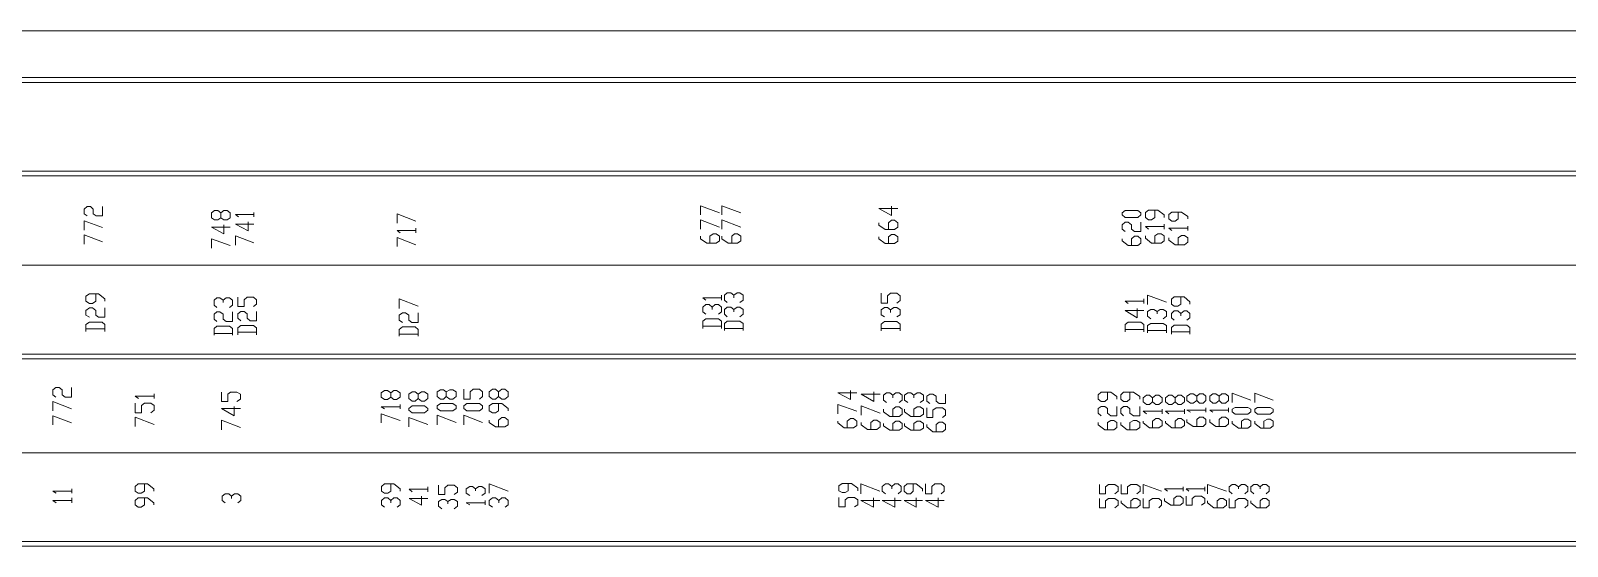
# Model space of a CAD drawing. Header units: millimetres. Extents: x 18 to 1853, y 466 to 763.
# Drawn here: x 354.7 to 518.7, y 708.2 to 763.2 of the extents above; entities that cross this region are included whole.
import ezdxf

# ---------------------------------------------------------------- set-up
doc = ezdxf.new("R2010")
doc.units = ezdxf.units.MM
doc.header["$MEASUREMENT"] = 0
doc.layers.add('1', color=7, linetype='Continuous')

msp = doc.modelspace()

# ---------------------------------------------------------------- linework, layer by layer
at = {"color": 255, "linetype": 'Continuous', "lineweight": 0}
msp.add_line((1852.6, 763.16), (18.35, 763.16), dxfattribs=at)
for points in [[(360.69, 743.41), (360.37, 743.62), (360.37, 744.14), (360.69, 744.4), (361.05, 744.4), (361.36, 744.14), (361.36, 743.62), (361.67, 743.41), (362.35, 743.41), (362.35, 744.4)], [(375.97, 743.2), (375.65, 742.99), (375.29, 742.99), (374.98, 743.2), (374.98, 743.72), (374.67, 743.98), (374.3, 743.98), (373.99, 743.72), (373.99, 743.2), (374.3, 742.99), (374.67, 742.99), (374.98, 743.2)], [(374.98, 743.72), (375.29, 743.98), (375.65, 743.98), (375.97, 743.72), (375.97, 743.2)], [(376.85, 743.3), (376.54, 743.56), (378.51, 743.56)], [(378.51, 743.3), (378.51, 743.77)], [(393.79, 742.63), (393.79, 743.62), (395.77, 742.84)], [(426.17, 743.51), (426.17, 744.5), (428.2, 743.72)], [(426.17, 742.01), (426.17, 742.99), (428.2, 742.21)], [(428.46, 743.51), (428.46, 744.5), (430.48, 743.72)], [(428.46, 742.01), (428.46, 742.99), (430.48, 742.21)], [(446.54, 744.45), (446.54, 743.46), (445.19, 744.19), (447.22, 744.19)], [(446.23, 741.95), (446.23, 742.68), (446.54, 742.94), (446.86, 742.94), (447.22, 742.68), (447.22, 742.21), (446.86, 741.95), (445.87, 741.95), (445.19, 742.42), (445.19, 742.68)], [(473.15, 743.51), (472.84, 743.25), (471.49, 743.25), (471.18, 743.51), (471.18, 743.72), (471.49, 743.98), (472.84, 743.98), (473.15, 743.72), (473.15, 743.51)], [(475.65, 743.25), (475.65, 743.51), (474.97, 744.03), (473.99, 744.03), (473.67, 743.77), (473.67, 743.25), (473.99, 742.99), (474.3, 742.99), (474.66, 743.25), (474.66, 744.03)], [(478.2, 743.1), (478.2, 743.36), (477.52, 743.82), (476.48, 743.82), (476.17, 743.56), (476.17, 743.1), (476.48, 742.84), (476.84, 742.84), (477.16, 743.1), (477.16, 743.82)], [(360.37, 741.9), (360.37, 742.89), (362.35, 742.16)], [(360.37, 740.39), (360.37, 741.38), (362.35, 740.65)], [(375.29, 742.47), (375.29, 741.49), (373.99, 742.21), (375.97, 742.21)], [(377.89, 742.79), (377.89, 741.8), (376.54, 742.53), (378.51, 742.53)], [(376.54, 740.29), (376.54, 741.28), (378.51, 740.55)], [(394.1, 741.59), (393.79, 741.85), (395.77, 741.85)], [(395.77, 741.59), (395.77, 742.11)], [(427.16, 740.5), (427.16, 741.23), (427.52, 741.49), (427.83, 741.49), (428.2, 741.23), (428.2, 740.76), (427.83, 740.5), (426.85, 740.5), (426.17, 740.97), (426.17, 741.23)], [(429.5, 740.5), (429.5, 741.23), (429.81, 741.49), (430.12, 741.49), (430.48, 741.23), (430.48, 740.76), (430.12, 740.5), (429.13, 740.5), (428.46, 740.97), (428.46, 741.23)], [(446.23, 740.45), (446.23, 741.17), (446.54, 741.43), (446.86, 741.43), (447.22, 741.17), (447.22, 740.71), (446.86, 740.45), (445.87, 740.45), (445.19, 740.97), (445.19, 741.17)], [(471.49, 741.75), (471.18, 742.01), (471.18, 742.47), (471.49, 742.73), (471.8, 742.73), (472.17, 742.47), (472.17, 742.01), (472.48, 741.75), (473.15, 741.75), (473.15, 742.73)], [(473.99, 742.01), (473.67, 742.27), (475.65, 742.27)], [(474.66, 740.5), (474.66, 741.28), (474.97, 741.49), (475.34, 741.49), (475.65, 741.28), (475.65, 740.76), (475.34, 740.5), (474.3, 740.5), (473.67, 741.02), (473.67, 741.28)], [(475.65, 742.01), (475.65, 742.53)], [(476.48, 741.85), (476.17, 742.11), (478.2, 742.11)], [(477.16, 740.34), (477.16, 741.07), (477.52, 741.33), (477.83, 741.33), (478.2, 741.07), (478.2, 740.6), (477.83, 740.34), (476.84, 740.34), (476.17, 740.81), (476.17, 741.07)], [(478.2, 741.85), (478.2, 742.32)], [(373.99, 739.98), (373.99, 740.97), (375.97, 740.24)], [(393.79, 740.13), (393.79, 741.12), (395.77, 740.34)], [(472.17, 740.24), (472.17, 740.97), (472.48, 741.23), (472.84, 741.23), (473.15, 740.97), (473.15, 740.5), (472.84, 740.24), (471.8, 740.24), (471.18, 740.76), (471.18, 740.97)], [(65.33, 738.16), (1837.58, 738.16), (65.33, 738.16)], [(362.61, 734.31), (362.61, 734.57), (361.93, 735.09), (360.95, 735.09), (360.58, 734.83), (360.58, 734.31), (360.95, 734.05), (361.26, 734.05), (361.62, 734.31), (361.62, 735.09)], [(378.46, 733.74), (378.77, 734), (378.77, 734.47), (378.46, 734.73), (377.79, 734.73), (377.47, 734.47), (377.47, 733.74), (376.8, 733.74), (376.8, 734.73)], [(428.41, 734.42), (428.41, 734.94)], [(429.03, 734.16), (428.72, 734.42), (428.72, 734.94), (429.03, 735.2), (429.39, 735.2), (429.71, 734.94), (429.71, 734.68)], [(429.71, 734.94), (430.07, 735.2), (430.38, 735.2), (430.74, 734.94), (430.74, 734.42), (430.38, 734.16)], [(447.12, 734.11), (447.48, 734.37), (447.48, 734.89), (447.12, 735.15), (446.44, 735.15), (446.13, 734.89), (446.13, 734.11), (445.45, 734.11), (445.45, 735.15)], [(473.88, 733.95), (473.88, 734.94), (475.91, 734.21)], [(478.4, 734), (478.4, 734.26), (477.78, 734.78), (476.74, 734.78), (476.43, 734.52), (476.43, 734), (476.74, 733.79), (477.1, 733.79), (477.42, 734), (477.42, 734.78)], [(360.95, 732.6), (360.58, 732.81), (360.58, 733.33), (360.95, 733.59), (361.26, 733.59), (361.62, 733.33), (361.62, 732.81), (361.93, 732.6), (362.61, 732.6), (362.61, 733.59)], [(374.56, 733.64), (374.25, 733.9), (374.25, 734.42), (374.56, 734.68), (374.87, 734.68), (375.24, 734.42), (375.24, 734.16)], [(374.56, 732.13), (374.25, 732.39), (374.25, 732.91), (374.56, 733.17), (374.87, 733.17), (375.24, 732.91), (375.24, 732.39), (375.55, 732.13), (376.23, 732.13), (376.23, 733.17)], [(375.24, 734.42), (375.55, 734.68), (375.91, 734.68), (376.23, 734.42), (376.23, 733.9), (375.91, 733.64)], [(377.11, 732.23), (376.8, 732.49), (376.8, 732.96), (377.11, 733.22), (377.47, 733.22), (377.79, 732.96), (377.79, 732.49), (378.1, 732.23), (378.77, 732.23), (378.77, 733.22)], [(394, 733.53), (394, 734.57), (396.03, 733.79)], [(426.74, 734.42), (426.43, 734.68), (428.41, 734.68)], [(426.74, 732.91), (426.43, 733.17), (426.43, 733.69), (426.74, 733.95), (427.11, 733.95), (427.42, 733.69), (427.42, 733.43)], [(427.42, 733.69), (427.73, 733.95), (428.09, 733.95), (428.41, 733.69), (428.41, 733.17), (428.09, 732.91)], [(429.03, 732.65), (428.72, 732.91), (428.72, 733.43), (429.03, 733.69), (429.39, 733.69), (429.71, 733.43), (429.71, 733.17)], [(429.71, 733.43), (430.07, 733.69), (430.38, 733.69), (430.74, 733.43), (430.74, 732.91), (430.38, 732.65)], [(445.82, 732.65), (445.45, 732.86), (445.45, 733.38), (445.82, 733.64), (446.13, 733.64), (446.44, 733.38), (446.44, 733.12)], [(446.44, 733.38), (446.8, 733.64), (447.12, 733.64), (447.48, 733.38), (447.48, 732.86), (447.12, 732.65)], [(471.8, 734.05), (471.49, 734.31), (473.47, 734.31)], [(472.79, 733.53), (472.79, 732.55), (471.49, 733.33), (473.47, 733.33)], [(473.47, 734.05), (473.47, 734.57)], [(474.25, 732.44), (473.88, 732.7), (473.88, 733.22), (474.25, 733.43), (474.56, 733.43), (474.92, 733.22), (474.92, 732.96)], [(474.92, 733.22), (475.23, 733.43), (475.54, 733.43), (475.91, 733.22), (475.91, 732.7), (475.54, 732.44)], [(476.74, 732.29), (476.43, 732.55), (476.43, 733.01), (476.74, 733.27), (477.1, 733.27), (477.42, 733.01), (477.42, 732.75)], [(477.42, 733.01), (477.78, 733.27), (478.09, 733.27), (478.4, 733.01), (478.4, 732.55), (478.09, 732.29)], [(362.61, 731.09), (362.61, 731.82), (362.3, 732.08), (360.95, 732.08), (360.58, 731.82), (360.58, 731.09)], [(376.23, 730.68), (376.23, 731.4), (375.91, 731.66), (374.56, 731.66), (374.25, 731.4), (374.25, 730.68)], [(378.77, 730.73), (378.77, 731.46), (378.46, 731.72), (377.11, 731.72), (376.8, 731.46), (376.8, 730.73)], [(394.36, 732.03), (394, 732.29), (394, 732.81), (394.36, 733.07), (394.68, 733.07), (395.04, 732.81), (395.04, 732.29), (395.35, 732.03), (396.03, 732.03), (396.03, 733.07)], [(396.03, 730.57), (396.03, 731.3), (395.72, 731.56), (394.36, 731.56), (394, 731.3), (394, 730.57)], [(428.41, 731.4), (428.41, 732.18), (428.09, 732.44), (426.74, 732.44), (426.43, 732.18), (426.43, 731.4)], [(426.43, 731.66), (428.41, 731.66)], [(430.74, 731.2), (430.74, 731.92), (430.38, 732.18), (429.03, 732.18), (428.72, 731.92), (428.72, 731.2)], [(447.48, 731.14), (447.48, 731.87), (447.12, 732.13), (445.82, 732.13), (445.45, 731.87), (445.45, 731.14)], [(473.47, 731.04), (473.47, 731.82), (473.15, 732.08), (471.8, 732.08), (471.49, 731.82), (471.49, 731.04)], [(475.91, 730.94), (475.91, 731.72), (475.54, 731.92), (474.25, 731.92), (473.88, 731.72), (473.88, 730.94)], [(478.4, 730.78), (478.4, 731.51), (478.09, 731.77), (476.74, 731.77), (476.43, 731.51), (476.43, 730.78)], [(360.58, 731.35), (362.61, 731.35)], [(374.25, 730.88), (376.23, 730.88)], [(376.8, 730.99), (378.77, 730.99)], [(394, 730.78), (396.03, 730.78)], [(428.72, 731.4), (430.74, 731.4)], [(445.45, 731.4), (447.48, 731.4)], [(471.49, 731.3), (473.47, 731.3)], [(473.88, 731.2), (475.91, 731.2)], [(476.43, 731.04), (478.4, 731.04)], [(357.36, 724.08), (357.05, 724.33), (357.05, 724.85), (357.36, 725.11), (357.72, 725.11), (358.04, 724.85), (358.04, 724.33), (358.35, 724.08), (359.02, 724.08), (359.02, 725.11)], [(402.58, 723.87), (402.89, 724.13), (402.89, 724.65), (402.58, 724.91), (401.9, 724.91), (401.59, 724.65), (401.59, 723.87), (400.91, 723.87), (400.91, 724.91)], [(405.64, 724.13), (405.28, 723.87), (404.97, 723.87), (404.6, 724.13), (404.6, 724.65), (404.29, 724.91), (403.98, 724.91), (403.62, 724.65), (403.62, 724.13), (403.98, 723.87), (404.29, 723.87), (404.6, 724.13)], [(404.6, 724.65), (404.97, 724.91), (405.28, 724.91), (405.64, 724.65), (405.64, 724.13)], [(357.05, 722.62), (357.05, 723.61), (359.02, 722.83)], [(366.2, 723.92), (365.83, 724.18), (367.86, 724.18)], [(367.49, 722.41), (367.86, 722.67), (367.86, 723.19), (367.49, 723.45), (366.82, 723.45), (366.51, 723.19), (366.51, 722.41), (365.83, 722.41), (365.83, 723.45)], [(367.86, 723.92), (367.86, 724.44)], [(376.69, 723.61), (377.06, 723.87), (377.06, 724.39), (376.69, 724.59), (376.02, 724.59), (375.71, 724.39), (375.71, 723.61), (375.03, 723.61), (375.03, 724.59)], [(394.1, 724.08), (393.74, 723.82), (393.43, 723.82), (393.12, 724.08), (393.12, 724.54), (392.75, 724.8), (392.44, 724.8), (392.08, 724.54), (392.08, 724.08), (392.44, 723.82), (392.75, 723.82), (393.12, 724.08)], [(393.12, 724.54), (393.43, 724.8), (393.74, 724.8), (394.1, 724.54), (394.1, 724.08)], [(394.1, 722.83), (394.1, 723.3)], [(397.07, 723.92), (396.7, 723.66), (396.39, 723.66), (396.03, 723.92), (396.03, 724.39), (395.72, 724.65), (395.4, 724.65), (395.04, 724.39), (395.04, 723.92), (395.4, 723.66), (395.72, 723.66), (396.03, 723.92)], [(396.03, 724.39), (396.39, 724.65), (396.7, 724.65), (397.07, 724.39), (397.07, 723.92)], [(400.08, 724.13), (399.72, 723.87), (399.41, 723.87), (399.04, 724.13), (399.04, 724.65), (398.73, 724.85), (398.42, 724.85), (398.05, 724.65), (398.05, 724.13), (398.42, 723.87), (398.73, 723.87), (399.04, 724.13)], [(400.08, 722.88), (399.72, 722.62), (398.42, 722.62), (398.05, 722.88), (398.05, 723.14), (398.42, 723.4), (399.72, 723.4), (400.08, 723.14), (400.08, 722.88)], [(399.04, 724.65), (399.41, 724.85), (399.72, 724.85), (400.08, 724.65), (400.08, 724.13)], [(402.89, 722.88), (402.58, 722.62), (401.22, 722.62), (400.91, 722.88), (400.91, 723.14), (401.22, 723.4), (402.58, 723.4), (402.89, 723.14), (402.89, 722.88)], [(405.64, 722.62), (405.64, 722.88), (404.97, 723.4), (403.98, 723.4), (403.62, 723.14), (403.62, 722.62), (403.98, 722.41), (404.29, 722.41), (404.6, 722.62), (404.6, 723.4)], [(442.18, 724.8), (442.18, 723.82), (440.83, 724.54), (442.85, 724.54)], [(440.83, 722.31), (440.83, 723.3), (442.85, 722.57)], [(444.67, 724.65), (444.67, 723.61), (443.32, 724.39), (445.35, 724.39)], [(446.02, 723.5), (445.71, 723.76), (445.71, 724.28), (446.02, 724.54), (446.39, 724.54), (446.7, 724.28), (446.7, 724.02)], [(446.7, 724.28), (447.01, 724.54), (447.38, 724.54), (447.69, 724.28), (447.69, 723.76), (447.38, 723.5)], [(448.31, 723.5), (447.95, 723.76), (447.95, 724.28), (448.31, 724.54), (448.62, 724.54), (448.93, 724.28), (448.93, 724.02)], [(448.93, 724.28), (449.3, 724.54), (449.61, 724.54), (449.97, 724.28), (449.97, 723.76), (449.61, 723.5)], [(450.65, 723.4), (450.34, 723.66), (450.34, 724.18), (450.65, 724.39), (450.96, 724.39), (451.33, 724.18), (451.33, 723.66), (451.64, 723.4), (452.31, 723.4), (452.31, 724.39)], [(470.61, 723.87), (470.61, 724.13), (469.98, 724.59), (468.94, 724.59), (468.63, 724.33), (468.63, 723.87), (468.94, 723.61), (469.31, 723.61), (469.62, 723.87), (469.62, 724.59)], [(473.05, 723.87), (473.05, 724.13), (472.37, 724.59), (471.33, 724.59), (471.02, 724.33), (471.02, 723.87), (471.33, 723.61), (471.7, 723.61), (472.01, 723.87), (472.01, 724.59)], [(475.44, 723.56), (475.08, 723.3), (474.77, 723.3), (474.4, 723.56), (474.4, 724.02), (474.09, 724.28), (473.78, 724.28), (473.41, 724.02), (473.41, 723.56), (473.78, 723.3), (474.09, 723.3), (474.4, 723.56)], [(474.4, 724.02), (474.77, 724.28), (475.08, 724.28), (475.44, 724.02), (475.44, 723.56)], [(477.83, 723.56), (477.47, 723.3), (477.16, 723.3), (476.84, 723.56), (476.84, 724.02), (476.48, 724.28), (476.17, 724.28), (475.8, 724.02), (475.8, 723.56), (476.17, 723.3), (476.48, 723.3), (476.84, 723.56)], [(476.84, 724.02), (477.16, 724.28), (477.47, 724.28), (477.83, 724.02), (477.83, 723.56)], [(480.12, 723.71), (479.81, 723.45), (479.44, 723.45), (479.13, 723.71), (479.13, 724.18), (478.77, 724.44), (478.46, 724.44), (478.09, 724.18), (478.09, 723.71), (478.46, 723.45), (478.77, 723.45), (479.13, 723.71)], [(479.13, 724.18), (479.44, 724.44), (479.81, 724.44), (480.12, 724.18), (480.12, 723.71)], [(482.51, 723.71), (482.2, 723.45), (481.83, 723.45), (481.52, 723.71), (481.52, 724.18), (481.16, 724.44), (480.85, 724.44), (480.53, 724.18), (480.53, 723.71), (480.85, 723.45), (481.16, 723.45), (481.52, 723.71)], [(481.52, 724.18), (481.83, 724.44), (482.2, 724.44), (482.51, 724.18), (482.51, 723.71)], [(482.92, 723.5), (482.92, 724.49), (484.9, 723.76)], [(485.32, 723.5), (485.32, 724.49), (487.29, 723.76)], [(357.05, 721.11), (357.05, 722.1), (359.02, 721.32)], [(365.83, 720.96), (365.83, 721.94), (367.86, 721.16)], [(376.38, 723.09), (376.38, 722.1), (375.03, 722.88), (377.06, 722.88)], [(375.03, 720.59), (375.03, 721.63), (377.06, 720.85)], [(392.44, 722.83), (392.08, 723.04), (394.1, 723.04)], [(392.08, 721.32), (392.08, 722.31), (394.1, 721.58)], [(397.07, 722.67), (396.7, 722.41), (395.4, 722.41), (395.04, 722.67), (395.04, 722.88), (395.4, 723.14), (396.7, 723.14), (397.07, 722.88), (397.07, 722.67)], [(395.04, 720.9), (395.04, 721.89), (397.07, 721.16)], [(398.05, 721.11), (398.05, 722.15), (400.08, 721.37)], [(400.91, 721.11), (400.91, 722.15), (402.89, 721.37)], [(404.6, 720.9), (404.6, 721.63), (404.97, 721.89), (405.28, 721.89), (405.64, 721.63), (405.64, 721.11), (405.28, 720.9), (404.29, 720.9), (403.62, 721.37), (403.62, 721.63)], [(441.81, 720.8), (441.81, 721.53), (442.18, 721.79), (442.49, 721.79), (442.85, 721.53), (442.85, 721.06), (442.49, 720.8), (441.5, 720.8), (440.83, 721.32), (440.83, 721.53)], [(443.32, 722.15), (443.32, 723.14), (445.35, 722.36)], [(444.36, 720.64), (444.36, 721.37), (444.67, 721.63), (444.99, 721.63), (445.35, 721.37), (445.35, 720.9), (444.99, 720.64), (444, 720.64), (443.32, 721.11), (443.32, 721.37)], [(446.7, 722), (446.7, 722.78), (447.01, 723.04), (447.38, 723.04), (447.69, 722.78), (447.69, 722.26), (447.38, 722), (446.39, 722), (445.71, 722.52), (445.71, 722.78)], [(448.93, 722), (448.93, 722.78), (449.3, 723.04), (449.61, 723.04), (449.97, 722.78), (449.97, 722.26), (449.61, 722), (448.62, 722), (447.95, 722.52), (447.95, 722.78)], [(452, 721.89), (452.31, 722.15), (452.31, 722.67), (452, 722.93), (451.33, 722.93), (450.96, 722.67), (450.96, 721.89), (450.34, 721.89), (450.34, 722.93)], [(468.94, 722.1), (468.63, 722.36), (468.63, 722.88), (468.94, 723.09), (469.31, 723.09), (469.62, 722.88), (469.62, 722.36), (469.98, 722.1), (470.61, 722.1), (470.61, 723.09)], [(471.33, 722.1), (471.02, 722.36), (471.02, 722.83), (471.33, 723.09), (471.7, 723.09), (472.01, 722.83), (472.01, 722.36), (472.37, 722.1), (473.05, 722.1), (473.05, 723.09)], [(473.78, 722.31), (473.41, 722.57), (475.44, 722.57)], [(474.4, 720.8), (474.4, 721.53), (474.77, 721.79), (475.08, 721.79), (475.44, 721.53), (475.44, 721.06), (475.08, 720.8), (474.09, 720.8), (473.41, 721.32), (473.41, 721.53)], [(475.44, 722.31), (475.44, 722.78)], [(476.17, 722.31), (475.8, 722.57), (477.83, 722.57)], [(476.84, 720.8), (476.84, 721.53), (477.16, 721.79), (477.47, 721.79), (477.83, 721.53), (477.83, 721.06), (477.47, 720.8), (476.48, 720.8), (475.8, 721.32), (475.8, 721.53)], [(477.83, 722.31), (477.83, 722.78)], [(478.46, 722.46), (478.09, 722.67), (480.12, 722.67)], [(479.13, 720.96), (479.13, 721.68), (479.44, 721.94), (479.81, 721.94), (480.12, 721.68), (480.12, 721.22), (479.81, 720.96), (478.77, 720.96), (478.09, 721.42), (478.09, 721.68)], [(480.12, 722.46), (480.12, 722.93)], [(480.85, 722.46), (480.53, 722.67), (482.51, 722.67)], [(481.52, 720.96), (481.52, 721.68), (481.83, 721.94), (482.2, 721.94), (482.51, 721.68), (482.51, 721.22), (482.2, 720.96), (481.16, 720.96), (480.53, 721.42), (480.53, 721.68)], [(482.51, 722.46), (482.51, 722.93)], [(484.9, 722.52), (484.59, 722.26), (483.24, 722.26), (482.92, 722.52), (482.92, 722.78), (483.24, 722.98), (484.59, 722.98), (484.9, 722.78), (484.9, 722.52)], [(483.91, 720.75), (483.91, 721.53), (484.22, 721.74), (484.59, 721.74), (484.9, 721.53), (484.9, 721.01), (484.59, 720.75), (483.6, 720.75), (482.92, 721.27), (482.92, 721.53)], [(487.29, 722.52), (486.98, 722.26), (485.63, 722.26), (485.32, 722.52), (485.32, 722.78), (485.63, 722.98), (486.98, 722.98), (487.29, 722.78), (487.29, 722.52)], [(486.3, 720.75), (486.3, 721.53), (486.67, 721.74), (486.98, 721.74), (487.29, 721.53), (487.29, 721.01), (486.98, 720.75), (485.99, 720.75), (485.32, 721.27), (485.32, 721.53)], [(446.7, 720.54), (446.7, 721.27), (447.01, 721.53), (447.38, 721.53), (447.69, 721.27), (447.69, 720.75), (447.38, 720.54), (446.39, 720.54), (445.71, 721.01), (445.71, 721.27)], [(448.93, 720.54), (448.93, 721.27), (449.3, 721.53), (449.61, 721.53), (449.97, 721.27), (449.97, 720.75), (449.61, 720.54), (448.62, 720.54), (447.95, 721.01), (447.95, 721.27)], [(451.33, 720.39), (451.33, 721.16), (451.64, 721.42), (452, 721.42), (452.31, 721.16), (452.31, 720.64), (452, 720.39), (450.96, 720.39), (450.34, 720.9), (450.34, 721.16)], [(469.62, 720.59), (469.62, 721.37), (469.98, 721.58), (470.3, 721.58), (470.61, 721.37), (470.61, 720.85), (470.3, 720.59), (469.31, 720.59), (468.63, 721.11), (468.63, 721.37)], [(472.01, 720.59), (472.01, 721.37), (472.37, 721.58), (472.69, 721.58), (473.05, 721.37), (473.05, 720.85), (472.69, 720.59), (471.7, 720.59), (471.02, 721.11), (471.02, 721.37)], [(65.33, 718.15), (1837.58, 718.15), (65.33, 718.15)], [(357.41, 713.84), (357.05, 714.04), (359.08, 714.04)], [(359.08, 713.84), (359.08, 714.3)], [(367.81, 714.04), (367.81, 714.3), (367.13, 714.82), (366.14, 714.82), (365.83, 714.56), (365.83, 714.04), (366.14, 713.84), (366.46, 713.84), (366.82, 714.04), (366.82, 714.82)], [(375.45, 712.8), (375.13, 713.06), (375.13, 713.52), (375.45, 713.78), (375.81, 713.78), (376.12, 713.52), (376.12, 713.26)], [(376.12, 713.52), (376.43, 713.78), (376.8, 713.78), (377.11, 713.52), (377.11, 713.06), (376.8, 712.8)], [(394.1, 714.04), (394.1, 714.3), (393.43, 714.82), (392.44, 714.82), (392.13, 714.56), (392.13, 714.04), (392.44, 713.84), (392.81, 713.84), (393.12, 714.04), (393.12, 714.82)], [(395.4, 713.99), (395.09, 714.25), (397.07, 714.25)], [(396.39, 713.52), (396.39, 712.54), (395.09, 713.26), (397.07, 713.26)], [(397.07, 713.99), (397.07, 714.51)], [(399.87, 713.68), (400.24, 713.94), (400.24, 714.41), (399.87, 714.67), (399.2, 714.67), (398.89, 714.41), (398.89, 713.68), (398.21, 713.68), (398.21, 714.67)], [(401.54, 713.58), (401.17, 713.84), (401.17, 714.3), (401.54, 714.56), (401.85, 714.56), (402.16, 714.3), (402.16, 714.1)], [(402.16, 714.3), (402.52, 714.56), (402.84, 714.56), (403.2, 714.3), (403.2, 713.84), (402.84, 713.58)], [(403.62, 713.84), (403.62, 714.82), (405.64, 714.04)], [(442.96, 714.1), (442.96, 714.36), (442.28, 714.88), (441.29, 714.88), (440.93, 714.62), (440.93, 714.1), (441.29, 713.89), (441.61, 713.89), (441.92, 714.1), (441.92, 714.88)], [(443.27, 713.78), (443.27, 714.82), (445.3, 714.04)], [(445.92, 713.78), (445.56, 714.04), (445.56, 714.56), (445.92, 714.82), (446.23, 714.82), (446.6, 714.56), (446.6, 714.3)], [(446.6, 714.56), (446.91, 714.82), (447.27, 714.82), (447.58, 714.56), (447.58, 714.04), (447.27, 713.78)], [(449.87, 714.04), (449.87, 714.3), (449.19, 714.82), (448.21, 714.82), (447.9, 714.56), (447.9, 714.04), (448.21, 713.78), (448.57, 713.78), (448.88, 714.04), (448.88, 714.82)], [(451.85, 713.78), (452.16, 714.04), (452.16, 714.56), (451.85, 714.82), (451.17, 714.82), (450.86, 714.56), (450.86, 713.78), (450.18, 713.78), (450.18, 714.82)], [(470.4, 713.78), (470.76, 714.04), (470.76, 714.51), (470.4, 714.77), (469.72, 714.77), (469.41, 714.51), (469.41, 713.78), (468.74, 713.78), (468.74, 714.77)], [(472.74, 713.78), (473.1, 714.04), (473.1, 714.51), (472.74, 714.77), (472.11, 714.77), (471.75, 714.51), (471.75, 713.78), (471.07, 713.78), (471.07, 714.77)], [(473.41, 713.78), (473.41, 714.77), (475.39, 714.04)], [(476.01, 714.04), (475.7, 714.3), (477.68, 714.3)], [(476.69, 712.54), (476.69, 713.26), (477, 713.52), (477.36, 713.52), (477.68, 713.26), (477.68, 712.8), (477.36, 712.54), (476.38, 712.54), (475.7, 713.01), (475.7, 713.26)], [(477.68, 714.04), (477.68, 714.51)], [(478.3, 714.04), (477.99, 714.3), (480.01, 714.3)], [(479.65, 712.54), (480.01, 712.8), (480.01, 713.26), (479.65, 713.52), (478.97, 713.52), (478.66, 713.26), (478.66, 712.54), (477.99, 712.54), (477.99, 713.52)], [(480.01, 714.04), (480.01, 714.51)], [(480.27, 713.78), (480.27, 714.77), (482.3, 714.04)], [(482.92, 713.78), (482.61, 714.04), (482.61, 714.51), (482.92, 714.77), (483.24, 714.77), (483.6, 714.51), (483.6, 714.3)], [(483.6, 714.51), (483.91, 714.77), (484.28, 714.77), (484.59, 714.51), (484.59, 714.04), (484.28, 713.78)], [(485.21, 713.78), (484.9, 714.04), (484.9, 714.51), (485.21, 714.77), (485.58, 714.77), (485.89, 714.51), (485.89, 714.3)], [(485.89, 714.51), (486.2, 714.77), (486.56, 714.77), (486.87, 714.51), (486.87, 714.04), (486.56, 713.78)], [(357.41, 712.8), (357.05, 713.06), (359.08, 713.06)], [(359.08, 712.8), (359.08, 713.32)], [(367.81, 712.59), (367.81, 712.8), (367.13, 713.32), (366.14, 713.32), (365.83, 713.06), (365.83, 712.59), (366.14, 712.33), (366.46, 712.33), (366.82, 712.59), (366.82, 713.32)], [(392.44, 712.33), (392.13, 712.59), (392.13, 713.06), (392.44, 713.32), (392.81, 713.32), (393.12, 713.06), (393.12, 712.8)], [(393.12, 713.06), (393.43, 713.32), (393.79, 713.32), (394.1, 713.06), (394.1, 712.59), (393.79, 712.33)], [(398.57, 712.17), (398.21, 712.43), (398.21, 712.95), (398.57, 713.16), (398.89, 713.16), (399.2, 712.95), (399.2, 712.69)], [(399.2, 712.95), (399.56, 713.16), (399.87, 713.16), (400.24, 712.95), (400.24, 712.43), (399.87, 712.17)], [(401.54, 712.59), (401.17, 712.8), (403.2, 712.8)], [(403.2, 712.59), (403.2, 713.06)], [(403.98, 712.33), (403.62, 712.59), (403.62, 713.06), (403.98, 713.32), (404.29, 713.32), (404.65, 713.06), (404.65, 712.8)], [(404.65, 713.06), (404.97, 713.32), (405.33, 713.32), (405.64, 713.06), (405.64, 712.59), (405.33, 712.33)], [(442.59, 712.38), (442.96, 712.59), (442.96, 713.11), (442.59, 713.37), (441.92, 713.37), (441.61, 713.11), (441.61, 712.38), (440.93, 712.38), (440.93, 713.37)], [(444.62, 713.32), (444.62, 712.33), (443.27, 713.06), (445.3, 713.06)], [(446.91, 713.32), (446.91, 712.33), (445.56, 713.06), (447.58, 713.06)], [(449.19, 713.32), (449.19, 712.33), (447.9, 713.06), (449.87, 713.06)], [(451.53, 713.32), (451.53, 712.33), (450.18, 713.06), (452.16, 713.06)], [(470.4, 712.28), (470.76, 712.54), (470.76, 713.01), (470.4, 713.26), (469.72, 713.26), (469.41, 713.01), (469.41, 712.28), (468.74, 712.28), (468.74, 713.26)], [(472.11, 712.28), (472.11, 713.01), (472.43, 713.26), (472.74, 713.26), (473.1, 713.01), (473.1, 712.54), (472.74, 712.28), (471.75, 712.28), (471.07, 712.8), (471.07, 713.01)], [(475.08, 712.28), (475.39, 712.54), (475.39, 713.01), (475.08, 713.26), (474.4, 713.26), (474.04, 713.01), (474.04, 712.28), (473.41, 712.28), (473.41, 713.26)], [(481.31, 712.28), (481.31, 713.01), (481.63, 713.26), (481.94, 713.26), (482.3, 713.01), (482.3, 712.54), (481.94, 712.28), (480.95, 712.28), (480.27, 712.8), (480.27, 713.01)], [(484.28, 712.28), (484.59, 712.54), (484.59, 713.01), (484.28, 713.26), (483.6, 713.26), (483.24, 713.01), (483.24, 712.28), (482.61, 712.28), (482.61, 713.26)], [(485.89, 712.28), (485.89, 713.01), (486.2, 713.26), (486.56, 713.26), (486.87, 713.01), (486.87, 712.54), (486.56, 712.28), (485.58, 712.28), (484.9, 712.8), (484.9, 713.01)]]:
    msp.add_lwpolyline(points, dxfattribs=at)
at = {"layer": '1', "color": 10, "linetype": 'Continuous', "lineweight": 0}
for p, q in [((1847.61, 758.17), (43.34, 758.17)), ((1847.09, 757.65), (43.86, 757.65))]:
    msp.add_line(p, q, dxfattribs=at)
for points in [[(45.32, 708.17), (1837.58, 708.17), (1837.58, 748.19), (45.32, 748.19), (45.32, 708.17)], [(45.84, 708.69), (1837.11, 708.69), (1837.11, 747.67), (45.84, 747.67), (45.84, 708.69)], [(55.35, 728.18), (1837.58, 728.18), (1837.58, 728.65), (55.35, 728.65), (55.35, 728.18)]]:
    msp.add_lwpolyline(points, dxfattribs=at)

doc.saveas('drawing.dxf')
